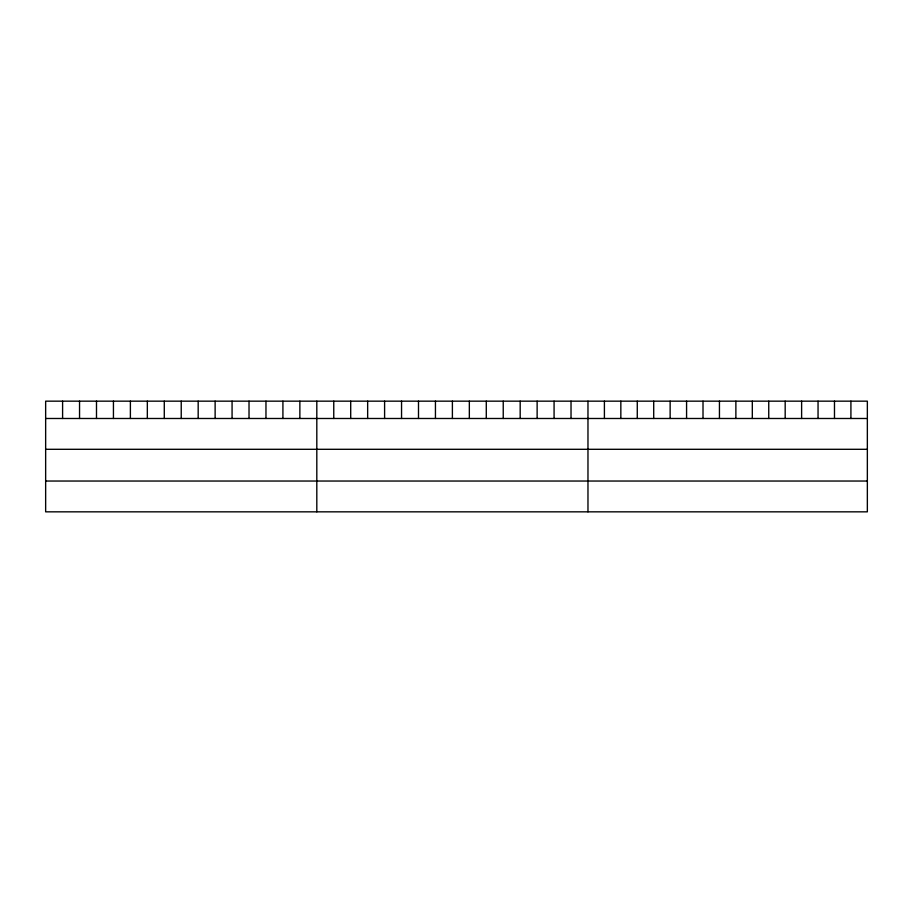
<?xml version="1.0" encoding="UTF-8"?>
<svg xmlns="http://www.w3.org/2000/svg" width="913" height="913" viewBox="0 0 913 913"><rect width="100%" height="100%" fill="white"/><g stroke="black" fill="none" stroke-linecap="round" stroke-linejoin="round"><path stroke-width="1.37" d="M867.35 418.485L867.35 511.839L45.65 511.839L45.65 401.161L867.35 401.161L867.35 418.485L45.65 418.485M45.65 449.299L867.35 449.299M45.65 481.037L867.35 481.037M850.916 401.161L850.916 418.485M834.482 401.161L834.482 418.485M818.048 401.161L818.048 418.485M801.614 401.161L801.614 418.485M785.18 401.161L785.18 418.485M768.746 401.161L768.746 418.485M752.312 401.161L752.312 418.485M735.878 401.161L735.878 418.485M719.444 401.161L719.444 418.485M703.01 401.161L703.01 418.485M686.576 401.161L686.576 418.485M670.142 401.161L670.142 418.485M653.708 401.161L653.708 418.485M637.274 401.161L637.274 418.485M620.84 401.161L620.84 418.485M604.406 401.161L604.406 418.485M587.972 401.161L587.972 511.839M571.024 401.161L571.024 418.485M554.077 401.161L554.077 418.485M537.129 401.161L537.129 418.485M520.182 401.161L520.182 418.485M503.234 401.161L503.234 418.485M486.287 401.161L486.287 418.485M469.339 401.161L469.339 418.485M452.392 401.161L452.392 418.485M435.444 401.161L435.444 418.485M418.496 401.161L418.496 418.485M401.549 401.161L401.549 418.485M384.601 401.161L384.601 418.485M367.654 401.161L367.654 418.485M350.706 401.161L350.706 418.485M333.759 401.161L333.759 418.485M316.811 401.161L316.811 511.839M299.863 401.161L299.863 418.485M282.916 401.161L282.916 418.485M265.968 401.161L265.968 418.485M249.021 401.161L249.021 418.485M232.073 401.161L232.073 418.485M215.126 401.161L215.126 418.485M198.178 401.161L198.178 418.485M181.231 401.161L181.231 418.485M164.283 401.161L164.283 418.485M147.335 401.161L147.335 418.485M130.388 401.161L130.388 418.485M113.44 401.161L113.44 418.485M96.493 401.161L96.493 418.485M79.545 401.161L79.545 418.485M62.598 401.161L62.598 418.485"/></g></svg>
